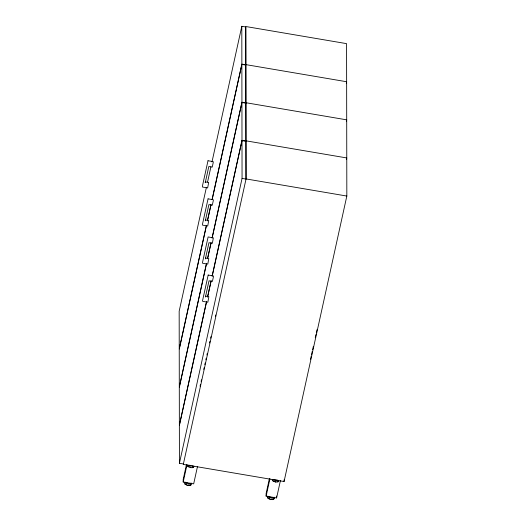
<?xml version="1.0" encoding="UTF-8"?>
<svg xmlns="http://www.w3.org/2000/svg" width="526" height="526" viewBox="0 0 526 526"><rect width="100%" height="100%" fill="white"/><g stroke="black" fill="none" stroke-linecap="round" stroke-linejoin="round"><path stroke-width="0.79" d="M206.343 187.604L179.169 311.195L179.234 348.975L206.402 225.391M207.579 181.989L210.933 166.742M211.991 161.923L241.809 26.3L245.747 26.971L245.806 64.757L241.868 64.087L241.809 26.3M207.461 220.578L210.992 204.522M212.05 199.709L241.868 64.087M206.402 225.707L179.234 349.297L179.294 387.077L206.468 263.493M207.461 220.894L210.992 204.844M212.228 199.222L241.868 64.402L245.806 65.073L245.866 102.859L241.934 102.189L241.868 64.402M205.383 258.917L208.94 242.723L212.353 243.301L213.365 237.837L208.118 236.943L202.53 262.375L202.53 263.224L207.777 264.118L208.789 258.647L205.377 258.069M207.527 258.68L211.058 242.631M212.116 237.811L241.934 102.189M206.468 263.809L179.294 387.399L179.359 425.186L206.527 301.595M207.704 258.194L211.058 242.946M212.116 238.127L241.934 102.504L245.872 103.175L245.931 140.961L241.993 140.291L241.934 102.504M245.34 105.581L245.931 102.728L346.706 119.843L346.351 121.447M207.586 296.782L211.117 280.733M212.175 275.913L241.993 140.291M206.527 301.911L179.359 425.501L179.419 463.288L183.357 463.952M207.586 297.098L211.117 281.048M212.175 276.235L241.993 140.606L245.931 141.277L245.99 179.064L242.059 178.393L241.993 140.606M179.419 463.288L242.059 178.393M200.064 386.196L200.419 384.591M201.123 381.396L201.471 379.792M203.759 369.39L204.114 367.786M204.818 364.584L205.166 362.986M205.87 359.784L206.225 358.18M206.928 354.978L207.283 353.38M209.565 342.972L209.92 341.374M210.624 338.172L210.979 336.568M215.377 316.56L215.726 314.962M246.056 178.932L183.291 464.399L284.066 481.52L346.831 196.053L346.581 43.638L245.806 26.524L246.056 178.932L346.831 196.053M186.487 464.491L183.18 479.521L183.186 482.059L193.68 483.848L197.506 466.437M183.186 482.059L187.013 464.655M193.89 466.615L193.45 467.331L192.253 467.713L190.616 467.647L187.775 466.371L188.071 465.023M184.948 482.059L184.652 483.407L185.093 484.275L187.933 485.551L190.767 485.235L191.503 483.17M185.093 484.275L185.54 482.25L188.374 483.525L191.214 483.216L190.767 485.235M188.979 467.154L189.419 465.135M186.296 485.057L186.737 483.039M190.616 467.647L191.063 465.622L189.965 465.293M187.933 485.551L188.374 483.525M192.253 467.713L192.7 465.688M193.45 467.331L193.746 465.983M189.57 485.616L190.017 483.591M346.292 83.345L346.641 81.74L245.872 64.626M269.411 478.575L266.11 493.605L266.11 496.149L276.61 497.931L280.437 480.527M266.11 496.149L269.937 478.745M274.427 497.261L273.698 499.325L270.857 499.634L268.023 498.359L267.583 497.491L267.879 496.143M268.023 498.359L268.464 496.34L271.304 497.616L274.138 497.3L273.698 499.325M278.741 481.027L278.307 481.744L275.466 482.059L272.632 480.784L272.928 479.436M269.22 499.141L269.667 497.123M273.829 481.566L274.276 479.548L275.368 479.876M270.857 499.634L271.304 497.616M275.466 482.059L275.913 480.034L277.55 480.1L277.103 482.125M346.417 159.549L346.765 157.945L245.997 140.83M272.494 499.7L272.941 497.681M278.307 481.744L278.602 480.402M310.518 359.291L311.221 356.089M311.57 354.491L312.273 351.289M312.628 349.685L313.332 346.483M315.265 337.679L315.975 334.477M316.323 332.879L317.027 329.677M267.583 497.491L268.017 496.774M272.192 479.916L272.632 480.784M273.691 497.741L274.131 498.602M187.335 465.503L187.775 466.371M284.06 479.896L284.066 481.52M276.604 496.025L276.61 497.931M207.994 160.739L202.405 186.171L202.405 187.019L207.652 187.907L208.664 182.443L205.252 181.865L205.258 182.713L208.815 166.518L212.228 167.097L213.247 162.475L213.24 161.627L207.994 160.739M208.053 198.841L202.464 224.273L202.464 225.121L207.717 226.009L208.73 220.545L205.318 219.967L205.318 220.815L208.881 204.621L212.294 205.199L213.306 200.584L213.306 199.729L208.053 198.841M208.178 275.045L202.589 300.477L202.589 301.326L207.836 302.22L208.855 296.749L205.442 296.171L205.442 297.019L209.006 280.825L212.412 281.403L213.431 276.788L213.431 275.94L208.178 275.045"/></g></svg>
